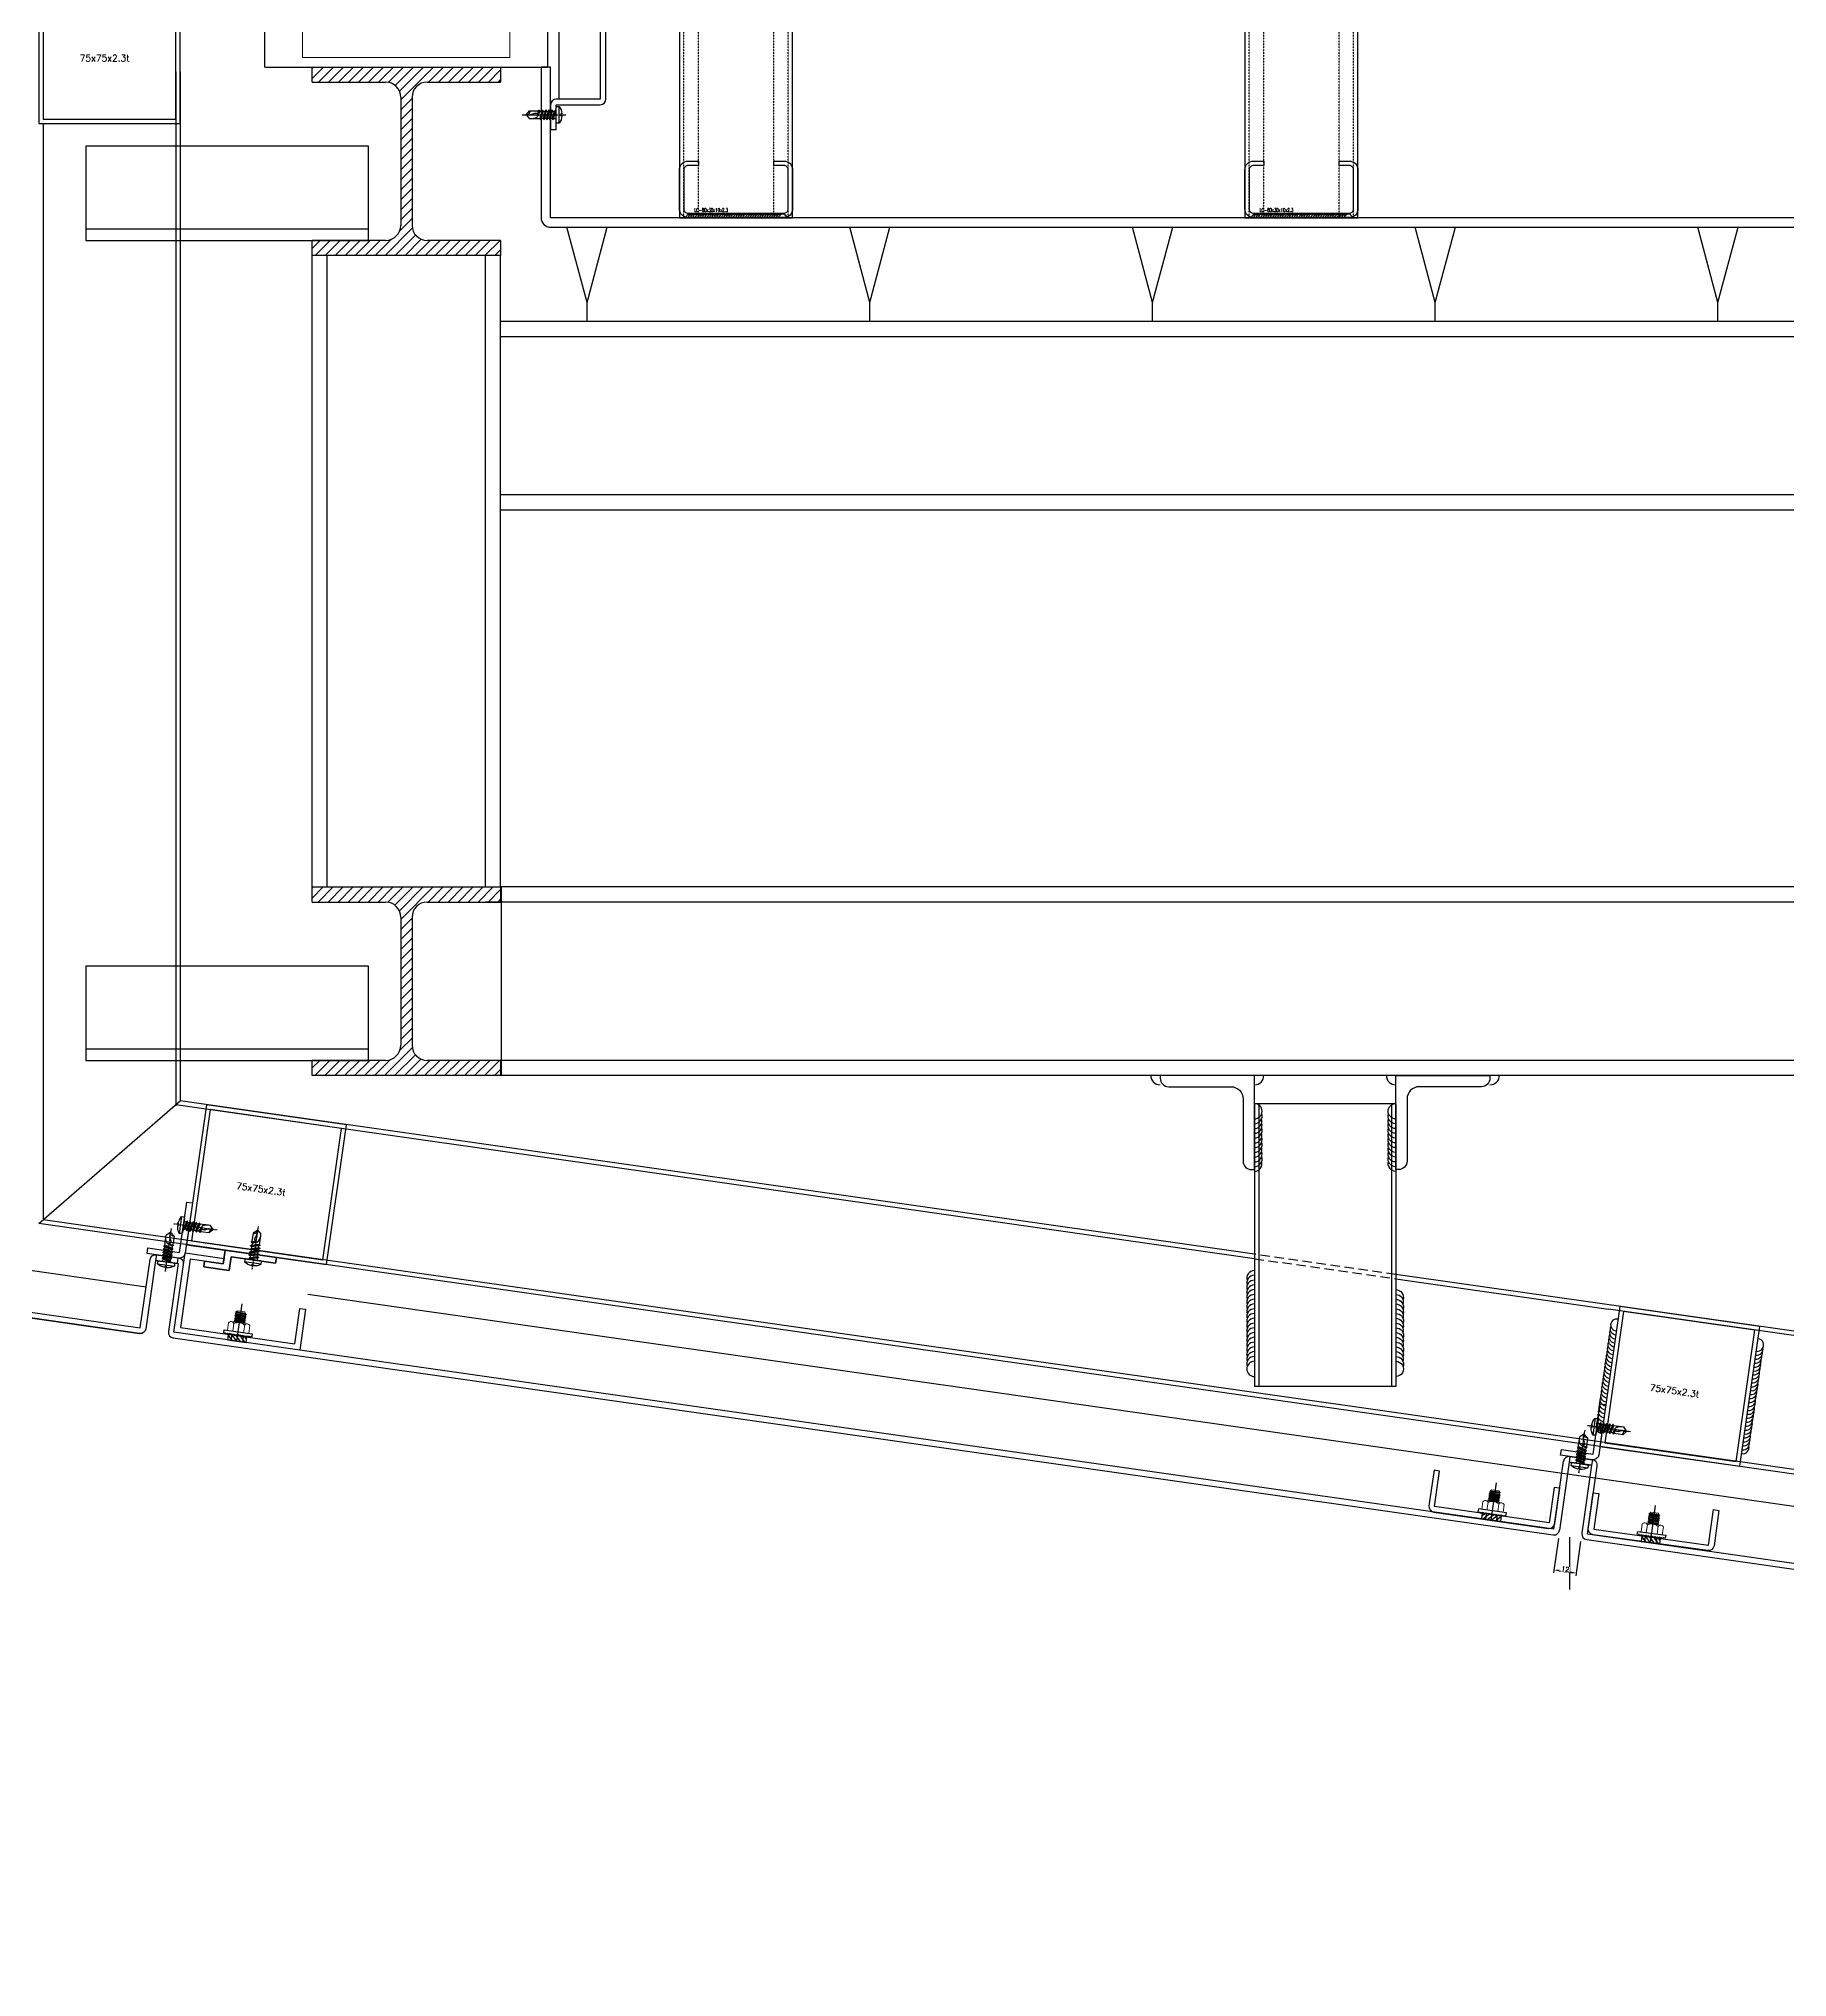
# Model space of a CAD drawing. Extents: x -3378 to 102197, y -3799 to 48702.
# Drawn here: x 55939 to 56866, y 12914 to 13943 of the extents above; entities that cross this region are included whole.
import ezdxf

# ---------------------------------------------------------------- set-up
doc = ezdxf.new("R2010")
doc.units = 0
for name, pattern in [('CENTER', [2, 1.25, -0.25, 0.25, -0.25]), ('HIDDEN', [0.375, 0.25, -0.125]), ('Hidden 1_16_', [0.023813, 0.015875, -0.007938])]:
    doc.linetypes.add(name, pattern=pattern)
for name, color, linetype in [('##-鐵件', 1, 'Continuous'), ('11', 11, 'Continuous'), ('24WELD', 55, 'Continuous'), ('3', 3, 'Continuous'), ('4', 4, 'Continuous'), ('6', 6, 'Continuous'), ('ARR', 6, 'Continuous'), ('BCM-DIM', 54, 'Continuous'), ('BCM-EXT', 2, 'Continuous'), ('BCM-SIL', 8, 'Continuous'), ('GM_ANNO_DIMS', 4, 'Continuous'), ('GM_FILL_WELD', 8, 'Continuous'), ('GM_SECT_15', 15, 'Continuous'), ('GM_STEL_PRIM', 3, 'Continuous'), ('steel', 7, 'Continuous'), ('STRUCTURAL', 3, 'Continuous'), ('WELD', 12, 'Continuous'), ('不鏽鋼板S.S.PANEL', 30, 'Continuous'), ('螺絲、螺栓', 4, 'Continuous'), ('視覺模型鋁擠型暫替', 4, 'Continuous'), ('金屬面材 METAL PANEL', 2, 'Continuous'), ('鐵件', 6, 'Continuous'), ('鐵件 STEEL', 20, 'Continuous'), ('隱藏線 HIDDEN', 8, 'HIDDEN')]:
    doc.layers.add(name, color=color, linetype=linetype)
for name, color, linetype, plot in [('#-不列印', 252, 'Continuous', False), ('#不列印', 250, 'Continuous', False), ('不顯示', 254, 'Continuous', False)]:
    doc.layers.add(name, color=color, linetype=linetype, plot=plot)
doc.layers.add('12', color=3, linetype='Continuous', lineweight=9)
doc.layers.add('BCM-STL', color=1, linetype='Continuous', lineweight=5)
doc.styles.add('DIM', font='simplex.shx', dxfattribs={"bigfont": 'chineset.shx'})
doc.styles.add('romans', font='romans.shx', dxfattribs={"width": 0.5, "bigfont": ' chineset.shx'})
doc.styles.get("Standard").update_dxf_attribs({"font": 'romans.shx', "bigfont": 'chinese.shx'})
doc.dimstyles.new('b4-3', dxfattribs={"dimtxt": 5, "dimasz": 3, "dimexe": 1.5, "dimexo": 1.5, "dimgap": 0, "dimtad": 1, "dimtxsty": 'Standard', "dimcen": -1.5, "dimdle": 1, "dimclrd": 256, "dimclre": 256, "dimclrt": 3, "dimadec": 0, "dimazin": 0, "dimtfac": 1, "dimtmove": 0, "dimatfit": 3, "dimfxl": 0.18, "dimtfill": 1, "dimarcsym": 1})

# ---------------------------------------------------------------- blocks, each defined once
blk = doc.blocks.new('M5x16圓頭自攻')
at = {"layer": 'ARR', "color": 0, "linetype": 'CENTER', "ltscale": 0.87}
blk.add_line((18, 0), (-5.1, 0), dxfattribs=at)
at = {"layer": 'ARR', "color": 0, "linetype": 'ByBlock', "ltscale": 0.3}
for p, q in [((-1.6, -4.5), (-1.6, 4.5)), ((0.5, 2.2), (1.1, 1.9)), ((0.7, 2.1), (1.6, -2.5)), ((1.9, 1.9), (1.1, 1.9)), ((2.2, 2.5), (3.2, -2.5)), ((3.5, 1.9), (2.7, 1.9)), ((3.8, 2.5), (4.8, -2.5)), ((5.1, 1.9), (4.3, 1.9)), ((5.4, 2.5), (6.4, -2.5)), ((6.8, 1.9), (5.9, 1.9)), ((7.2, 2.5), (8.2, -2.5)), ((8.4, 1.9), (7.7, 1.9)), ((8.7, 1.9), (8, 1.9)), ((9.1, 2.5), (9.7, -0.6)), ((14.1, 2.1), (9.5, 2.1)), ((15.8, 0.1), (14.1, 2.1)), ((15.8, 0.1), (15.9, 0.1)), ((16, 0), (16, 0)), ((2.1, -1.9), (2.9, -1.9)), ((3.7, -1.9), (4.5, -1.9)), ((5.3, -1.9), (6.1, -1.9)), ((6.9, -1.9), (7.8, -1.9)), ((8.5, -2.1), (12.9, -2.1)), ((15.8, -0.1), (14.1, -2.1)), ((15.8, -0.1), (15.9, -0.1))]:
    blk.add_line(p, q, dxfattribs=at)
blk.add_lwpolyline([(-3, -0.5, 0.134476), (-1.6, -4.5), (-0.6, -4.5, 0.198912), (-0.4, -4.4), (-0.1, -4.1, 0.198912), (0, -3.9), (0, 3.9, 0.198912), (-0.1, 4.1), (-0.4, 4.4, 0.198912), (-0.6, 4.5), (-1.6, 4.5, 0.134562), (-3, 0.5), (-2.5, 0.5), (-2.5, -0.5), (-3, -0.5)], format="xyb", dxfattribs=at)
blk.add_lwpolyline([(1.1, 1.9), (2.1, -1.9), (1.8, -2.5), (1.6, -2.5), (1.3, -1.9), (0.3, 1.9), (0.5, 2.2)], dxfattribs=at)
for points in [[(3.2, -2.5), (2.9, -1.9), (1.9, 1.9), (2.2, 2.5), (2.4, 2.5), (2.7, 1.9), (3.7, -1.9), (3.4, -2.5)], [(4.8, -2.5), (4.5, -1.9), (3.5, 1.9), (3.8, 2.5), (4, 2.5), (4.3, 1.9), (5.3, -1.9), (5, -2.5)], [(6.4, -2.5), (6.1, -1.9), (5.1, 1.9), (5.4, 2.5), (5.6, 2.5), (5.9, 1.9), (6.9, -1.9), (6.6, -2.5)], [(8.2, -2.5), (7.8, -1.9), (6.8, 1.9), (7.2, 2.5), (7.3, 2.5), (7.7, 1.9), (8.7, -1.9), (8.3, -2.5)], [(9.1, 2.5), (8.7, 1.9), (9.7, -0.6), (9.5, 2.1), (9.2, 2.5)]]:
    blk.add_lwpolyline(points, close=True, dxfattribs=at)
for centre, radius, start, end in [((0.7, 3.1), 0.874, 220.3388, 257.7802), ((10.9, -0.3), 1.2, 56.152, 236.152), ((14.9, 6.9), 7.01, 241.6458, 278.008), ((15.9, 1.7), 1.82, 168.8617, 267.6865), ((15.9, 0), 0.05, 0, 90), ((1.2, -3.3), 1.44, 84.7312, 144.22), ((13.5, 4.9), 7.01, 241.6458, 274.9541), ((15.9, 0), 0.05, 270, 0)]:
    blk.add_arc(centre, radius, start, end, dxfattribs=at)
blk = doc.blocks.new('*U255')
blk.add_blockref('M5x16圓頭自攻', (0, 0))
blk = doc.blocks.new('75x75x2.3t')
at = {"layer": 'GM_SECT_15'}
for points in [[(0, -75), (75, -75), (75, 0), (0, 0)], [(2.3, -72.7), (72.7, -72.7), (72.7, -2.3), (2.3, -2.3)]]:
    blk.add_lwpolyline(points, close=True, dxfattribs=at)
at = {"layer": '不顯示', "linetype": 'Continuous', "insert": (21.8, -38.5), "char_height": 3.5, "attachment_point": 1, "style": 'DIM'}
blk.add_mtext_dynamic_manual_height_columns('75x75x2.3t', width=3.486, gutter_width=17.5, heights=[0], dxfattribs=at)
blk = doc.blocks.new('A$C19b21843')
at = {"layer": '11'}
blk.add_lwpolyline([(3.5, 4), (3, 3.5), (3.5, 3), (3, 2.5), (3.5, 2), (3, 1.5), (3.5, 1), (3.5, 0), (5, 0), (5, 15), (3.5, 15), (3.5, 14), (3, 13.5), (3.5, 13), (3, 12.5), (3.5, 12), (3, 11.5), (3.5, 11), (3, 10.5), (3.5, 10), (3, 9.5), (3.5, 9), (3, 8.5), (3.5, 8), (3, 7.5), (3.5, 7), (3, 6.5), (3.5, 6), (3, 5.5), (3.5, 5), (3, 4.5)], close=True, dxfattribs=at)
at = {"layer": '12'}
for p, q in [((5, 13.2), (9.2, 13.2)), ((9.2, 10.4), (5, 10.4)), ((10, 11.8), (10, 3.2)), ((10.5, 10.5), (10.9, 4.6)), ((11.3, 10.5), (11.8, 4.6)), ((12.2, 10.5), (12.6, 4.6)), ((13.1, 10.5), (13.5, 4.6)), ((14, 10.5), (14.4, 4.6)), ((14.8, 10.5), (15.3, 4.6)), ((9.2, 4.6), (5, 4.6)), ((9.2, 1.8), (5, 1.8)), ((10, 10), (10.2, 10)), ((10, 4.9), (10, 4.6)), ((10.6, 5), (10.3, 5)), ((10.7, 10), (11.1, 10)), ((11.5, 5), (11.1, 5)), ((11.6, 10), (11.9, 10)), ((12.4, 5), (12, 5)), ((12.5, 10), (12.8, 10)), ((13.2, 5), (12.9, 5)), ((13.4, 10), (13.7, 10)), ((14.1, 5), (13.8, 5)), ((14.2, 10), (14.6, 10)), ((15, 5), (14.6, 5))]:
    blk.add_line(p, q, dxfattribs=at)
for points in [[(10.7, 10), (10.5, 10.5), (10.2, 10), (10.6, 5), (10.9, 4.6), (11.1, 5)], [(11.6, 10), (11.3, 10.5), (11.1, 10), (11.5, 5), (11.8, 4.6), (12, 5)], [(12.5, 10), (12.2, 10.5), (11.9, 10), (12.4, 5), (12.6, 4.6), (12.9, 5)], [(13.4, 10), (13.1, 10.5), (12.8, 10), (13.2, 5), (13.5, 4.6), (13.8, 5)], [(14.2, 10), (14, 10.5), (13.7, 10), (14.1, 5), (14.4, 4.6), (14.6, 5)], [(15.1, 10), (14.8, 10.5), (14.6, 10), (15, 5), (15.3, 4.6), (15.5, 5)]]:
    blk.add_lwpolyline(points, close=True, dxfattribs=at)
for points in [[(10, 4.6), (10, 4.6), (10.3, 5), (10, 8.4)], [(15.1, 10), (15.5, 10), (15.5, 5.4)], [(15.5, 10), (16, 9.5), (16, 5.5), (15.5, 5)]]:
    blk.add_lwpolyline(points, dxfattribs=at)
for centre, radius, start, end in [((8.3, 11.8), 1.66, 300, 60), ((4.6, 7.5), 5.37, 327.686, 32.314), ((8.3, 3.2), 1.66, 300, 60)]:
    blk.add_arc(centre, radius, start, end, dxfattribs=at)
at = {"layer": '3'}
for p, q in [((0, 12), (3.3, 8.8)), ((3, 10.5), (0, 10.5)), ((1.8, 12.5), (3.4, 10.9)), ((0, 9.7), (3.1, 6.6)), ((0, 7.5), (3.5, 4)), ((0, 5.2), (2.7, 2.5)), ((0, 4.5), (3, 4.5)), ((0, 3), (0.5, 2.5))]:
    blk.add_line(p, q, dxfattribs=at)
at = {"layer": '4'}
blk.add_line((0, 7.5), (20, 7.5), dxfattribs=at)
at = {"layer": '6'}
blk.add_lwpolyline([(0, 12.5), (3, 12.5), (3.5, 12), (3, 11.5), (3.5, 11), (3, 10.5), (3.5, 10), (3, 9.5), (3.5, 9), (3, 8.5), (3.5, 8), (3, 7.5), (3.5, 7), (3, 6.5), (3.5, 6), (3, 5.5), (3.5, 5), (3, 4.5), (3.5, 4), (3, 3.5), (3.5, 3), (3, 2.5), (0, 2.5)], close=True, dxfattribs=at)
blk = doc.blocks.new('*U725')
for centre, end in [((3.2, 98.9), 196.3529), ((3.3, 101.4), 196.3529), ((2.6, 81.5), 196.3529), ((2.6, 79), 196.3529), ((2.7, 84), 196.3529), ((2.8, 86.5), 196.3529), ((2.9, 89), 196.3529), ((3, 94), 196.3529), ((3, 91.5), 196.3529), ((3.1, 96.4), 196.3529), ((1.9, 59), 196.3529), ((2, 61.5), 196.3529), ((2.1, 64), 196.3529), ((2.2, 69), 196.3529), ((2.2, 66.5), 196.3529), ((2.3, 71.5), 196.3529), ((2.4, 74), 196.3529), ((2.5, 76.5), 196.3529), ((1.3, 41.5), 196.3529), ((1.3, 39), 196.3529), ((1.4, 44), 196.3529), ((1.5, 46.5), 196.3529), ((1.6, 49), 196.3529), ((1.7, 54), 196.3529), ((1.7, 51.5), 196.3529), ((1.8, 56.5), 196.3529), ((0.5, 16.5), 196.3529), ((0.6, 19), 196.3529), ((0.7, 21.5), 196.3529), ((0.8, 24), 196.3529), ((0.9, 29), 196.3529), ((0.9, 26.5), 196.3529), ((1, 31.5), 196.3529), ((1.1, 34), 196.3529), ((1.2, 36.5), 196.3529), ((0.1, 4), 268.1431), ((0.2, 6.5), 196.3529), ((0.3, 9), 196.3529), ((0.4, 11.5), 196.3529), ((0.5, 14), 196.3529)]:
    blk.add_arc(centre, 4, 88.1431, end)
blk = doc.blocks.new('St-LC-60x30x10x2_3')
at = {"layer": 'STRUCTURAL', "color": 0, "linetype": 'ByBlock', "lineweight": -2}
blk.add_lwpolyline([(14.8, 38.4), (14.8, 36.1), (9.4, 36.1, 0.414214), (7.1, 33.8), (7.1, 13, 0.414214), (9.4, 10.7), (60.2, 10.7, 0.414214), (62.5, 13), (62.5, 33.8, 0.414214), (60.2, 36.1), (54.8, 36.1), (54.8, 38.4), (60.2, 38.4, -0.414214), (64.8, 33.8), (64.8, 13, -0.414214), (60.2, 8.4), (9.4, 8.4, -0.414214), (4.8, 13), (4.8, 33.8, -0.414214), (9.4, 38.4)], format="xyb", close=True, dxfattribs=at)
at = {"layer": 'Defpoints', "color": 0, "linetype": 'ByBlock', "lineweight": -2, "style": 'romans', "width": 0.6}
blk.add_text('LC-60x30x10x2.3', height=2, rotation=360, dxfattribs=at).set_placement((12.6, 11.4))
blk = doc.blocks.new('*U730')
at = {"layer": '##-鐵件', "color": 1}
blk.add_lwpolyline([(1692.3, 30), (1489.8, 30), (1489.8, -30), (1692.3, -30)], close=True, dxfattribs=at)
at = {"color": 251, "linetype": 'Hidden 1_16_', "ltscale": 5}
for p, q in [((1692.3, 27.7), (1489.8, 27.7)), ((1692.3, 20), (1489.8, 20)), ((1692.3, -20), (1489.8, -20)), ((1692.3, -27.7), (1489.8, -27.7))]:
    blk.add_line(p, q, dxfattribs=at)
at = {"layer": '#不列印', "rotation": 90}
blk.add_blockref('St-LC-60x30x10x2_3', (1700.6, -34.8), dxfattribs=at)
blk = doc.blocks.new('*U240')
at = {"layer": '鐵件', "rotation": 270}
blk.add_blockref('*U730', (0, 1591), dxfattribs=at)
blk = doc.blocks.new('*U241')
at = {"color": 0, "linetype": 'ByBlock', "lineweight": -2}
for p in [(0, 0), (300, 0)]:
    blk.add_blockref('*U240', p, dxfattribs=at)
blk = doc.blocks.new('*U731')
for centre, end in [((3.2, 98.9), 196.3529), ((3.3, 101.4), 196.3529), ((2.6, 81.5), 196.3529), ((2.6, 79), 196.3529), ((2.7, 84), 196.3529), ((2.8, 86.5), 196.3529), ((2.9, 89), 196.3529), ((3, 94), 196.3529), ((3, 91.5), 196.3529), ((3.1, 96.4), 196.3529), ((1.9, 59), 196.3529), ((2, 61.5), 196.3529), ((2.1, 64), 196.3529), ((2.2, 69), 196.3529), ((2.2, 66.5), 196.3529), ((2.3, 71.5), 196.3529), ((2.4, 74), 196.3529), ((2.5, 76.5), 196.3529), ((1.3, 41.5), 196.3529), ((1.3, 39), 196.3529), ((1.4, 44), 196.3529), ((1.5, 46.5), 196.3529), ((1.6, 49), 196.3529), ((1.7, 54), 196.3529), ((1.7, 51.5), 196.3529), ((1.8, 56.5), 196.3529), ((0.5, 16.5), 196.3529), ((0.6, 19), 196.3529), ((0.7, 21.5), 196.3529), ((0.8, 24), 196.3529), ((0.9, 29), 196.3529), ((0.9, 26.5), 196.3529), ((1, 31.5), 196.3529), ((1.1, 34), 196.3529), ((1.2, 36.5), 196.3529), ((0.1, 4), 268.1431), ((0.2, 6.5), 196.3529), ((0.3, 9), 196.3529), ((0.4, 11.5), 196.3529), ((0.5, 14), 196.3529)]:
    blk.add_arc(centre, 4, 88.1431, end)
blk = doc.blocks.new('*U242')
at = {"layer": '24WELD', "xscale": -0.5062500000000003, "yscale": 0.5062500000000004, "zscale": 0.5062500000000004, "rotation": 88.14306280164571}
blk.add_blockref('*U731', (26.7, -1), dxfattribs=at)
blk = doc.blocks.new('*U243')
at = {"color": 0, "linetype": 'ByBlock', "lineweight": -2}
for p in [(0, 0), (300, 0), (600, 0), (900, 0), (1200, 0), (1500, 0), (1800, 0)]:
    blk.add_blockref('*U242', p, dxfattribs=at)
blk = doc.blocks.new('陽台地板')
for name, p in [('*U241', (100, -148.7, 0)), ('*U243', (400.2, -249, 0))]:
    blk.add_blockref(name, p)
at = {"layer": '24WELD', "xscale": -0.5062500000000003, "yscale": 0.5062500000000004, "zscale": 0.5062500000000004, "rotation": 88.14306280164571}
blk.add_blockref('*U725', (126.8, -250, 0), dxfattribs=at)
blk = doc.blocks.new('*U227')
at = {"layer": 'WELD'}
for points in [[(-36, 0, -0.414214), (-33, 3), (-30, 3)], [(-33, 0, -0.414214), (-30, 3), (-27, 3)], [(-30, 0, -0.414214), (-27, 3), (-24, 3)], [(-27, 0, -0.414214), (-24, 3), (-21, 3)], [(-24, 0, -0.414214), (-21, 3), (-18, 3)], [(-21, 0, -0.414214), (-18, 3), (-15, 3)], [(-18, 0, -0.414214), (-15, 3), (-12, 3)], [(-15, 0, -0.414214), (-12, 3), (-9, 3)], [(-12, 0, -0.414214), (-9, 3), (-6, 3)], [(-9, 0, -0.414214), (-6, 3), (-3, 3)]]:
    blk.add_lwpolyline(points, format="xyb", dxfattribs=at)
blk.add_arc((-3, 0), 3, 360, 180, dxfattribs=at)
blk = doc.blocks.new('*U226')
at = {"layer": 'WELD'}
for points in [[(-120, 0, -0.414214), (-117, 3), (-114, 3)], [(-117, 0, -0.414214), (-114, 3), (-111, 3)], [(-114, 0, -0.414214), (-111, 3), (-108, 3)], [(-111, 0, -0.414214), (-108, 3), (-105, 3)], [(-108, 0, -0.414214), (-105, 3), (-102, 3)], [(-105, 0, -0.414214), (-102, 3), (-99, 3)], [(-102, 0, -0.414214), (-99, 3), (-96, 3)], [(-99, 0, -0.414214), (-96, 3), (-93, 3)], [(-96, 0, -0.414214), (-93, 3), (-90, 3)], [(-93, 0, -0.414214), (-90, 3), (-87, 3)], [(-90, 0, -0.414214), (-87, 3), (-84, 3)], [(-87, 0, -0.414214), (-84, 3), (-81, 3)], [(-84, 0, -0.414214), (-81, 3), (-78, 3)], [(-81, 0, -0.414214), (-78, 3), (-75, 3)], [(-78, 0, -0.414214), (-75, 3), (-72, 3)], [(-75, 0, -0.414214), (-72, 3), (-69, 3)], [(-72, 0, -0.414214), (-69, 3), (-66, 3)], [(-69, 0, -0.414214), (-66, 3), (-63, 3)], [(-66, 0, -0.414214), (-63, 3), (-60, 3)], [(-63, 0, -0.414214), (-60, 3), (-57, 3)], [(-60, 0, -0.414214), (-57, 3), (-54, 3)], [(-57, 0, -0.414214), (-54, 3), (-51, 3)], [(-54, 0, -0.414214), (-51, 3), (-48, 3)], [(-51, 0, -0.414214), (-48, 3), (-45, 3)], [(-48, 0, -0.414214), (-45, 3), (-42, 3)], [(-45, 0, -0.414214), (-42, 3), (-39, 3)], [(-42, 0, -0.414214), (-39, 3), (-36, 3)], [(-39, 0, -0.414214), (-36, 3), (-33, 3)], [(-36, 0, -0.414214), (-33, 3), (-30, 3)], [(-33, 0, -0.414214), (-30, 3), (-27, 3)], [(-30, 0, -0.414214), (-27, 3), (-24, 3)], [(-27, 0, -0.414214), (-24, 3), (-21, 3)], [(-24, 0, -0.414214), (-21, 3), (-18, 3)], [(-21, 0, -0.414214), (-18, 3), (-15, 3)], [(-18, 0, -0.414214), (-15, 3), (-12, 3)], [(-15, 0, -0.414214), (-12, 3), (-9, 3)], [(-12, 0, -0.414214), (-9, 3), (-6, 3)], [(-9, 0, -0.414214), (-6, 3), (-3, 3)]]:
    blk.add_lwpolyline(points, format="xyb", dxfattribs=at)
blk.add_arc((-3, 0), 3, 360, 180, dxfattribs=at)
blk = doc.blocks.new('*U225')
at = {"layer": 'WELD'}
for points in [[(-36, 0, -0.414214), (-33, 3), (-30, 3)], [(-33, 0, -0.414214), (-30, 3), (-27, 3)], [(-30, 0, -0.414214), (-27, 3), (-24, 3)], [(-27, 0, -0.414214), (-24, 3), (-21, 3)], [(-24, 0, -0.414214), (-21, 3), (-18, 3)], [(-21, 0, -0.414214), (-18, 3), (-15, 3)], [(-18, 0, -0.414214), (-15, 3), (-12, 3)], [(-15, 0, -0.414214), (-12, 3), (-9, 3)], [(-12, 0, -0.414214), (-9, 3), (-6, 3)], [(-9, 0, -0.414214), (-6, 3), (-3, 3)]]:
    blk.add_lwpolyline(points, format="xyb", dxfattribs=at)
blk.add_arc((-3, 0), 3, 360, 180, dxfattribs=at)
blk = doc.blocks.new('M8外六角螺钉F')
at = {"color": 1, "linetype": 'CENTER', "lineweight": 9, "ltscale": 0.5}
for p, q in [((-94053.65, 37356.27), (-94053.65, 37335.27)), ((-94064.15, 37345.77), (-94043.15, 37345.77))]:
    blk.add_line(p, q, dxfattribs=at)
at = {"color": 7, "lineweight": 9, "flags": 128}
blk.add_lwpolyline([(-94047.15, 37342.02), (-94053.65, 37338.27), (-94060.15, 37342.02), (-94060.15, 37349.53), (-94053.65, 37353.28), (-94047.15, 37349.53)], close=True, dxfattribs=at)
at = {"color": 7, "lineweight": 9}
blk.add_circle((-94053.65, 37345.77), 6.5, dxfattribs=at)
blk = doc.blocks.new('240410_扶手底部不鏽鋼')
for centre in [(-25, 20, 0), (25, 20)]:
    blk.add_circle(centre, 8)
at = {"layer": '不鏽鋼板S.S.PANEL'}
for p, q in [((75, 45), (-75, 45)), ((-75, 45, 40935), (-75, -5, 40935)), ((75, -5), (75, 45)), ((-75, -25, 40935), (-75, -5, 40935)), ((-75, -5), (75, -5)), ((75, -5, 40935), (75, -25, 40935)), ((-75, -25, 40935), (75, -25, 40935))]:
    blk.add_line(p, q, dxfattribs=at)
at = {"layer": '不鏽鋼板S.S.PANEL', "linetype": 'HIDDEN', "ltscale": 12, "elevation": 0}
for points in [[(-34, 20), (-34, 29, -0.414214), (-25, 38), (-25, 38, -0.414214), (-16, 29), (-16, 20)], [(16, 20), (16, 29, -0.414214), (25, 38), (25, 38, -0.414214), (34, 29), (34, 20)], [(-34, 20), (-34, 11, 0.414214), (-25, 2), (-25, 2, 0.414214), (-16, 11), (-16, 20)], [(16, 20), (16, 11, 0.414214), (25, 2), (25, 2, 0.414214), (34, 11), (34, 20)]]:
    blk.add_lwpolyline(points, format="xyb", dxfattribs=at)
at = {"layer": '螺絲、螺栓', "color": 1}
for centre in [(-25, 125, 0), (25, 125, 0), (-25, 75, 0), (25, 75, 0)]:
    blk.add_circle(centre, 8, dxfattribs=at)
at = {"layer": '鐵件 STEEL', "color": 3, "ltscale": 13}
for centre in [(-25, 125, 0), (25, 125, 0), (-25, 75, 0), (25, 75), (-25, 20, 0), (25, 20, 0)]:
    blk.add_circle(centre, 17.5, dxfattribs=at)
at = {"layer": 'GM_FILL_WELD', "color": 0, "xscale": -1.000000000000001, "rotation": 90}
blk.add_blockref('*U225', (-60, 9), dxfattribs=at)
at = {"layer": 'GM_FILL_WELD', "color": 0, "xscale": -1}
blk.add_blockref('*U226', (-60, 45), dxfattribs=at)
at = {"layer": 'GM_FILL_WELD', "color": 0, "rotation": 270}
blk.add_blockref('*U227', (60, 9), dxfattribs=at)
at = {"layer": '螺絲、螺栓', "color": 1, "xscale": -2.131761829113787, "yscale": 2.131761829113787, "zscale": 2.131761829113787}
for p in [(-200525, -79487.2), (-200475, -79487.2, 0), (-200525, -79537.2), (-200475, -79537.2, 0), (-200525, -79592.3, 0), (-200475, -79592.3)]:
    blk.add_blockref('M8外六角螺钉F', p, dxfattribs=at)
blk = doc.blocks.new('240410_GC_扶手')
at = {"layer": '隱藏線 HIDDEN', "linetype": 'HIDDEN', "ltscale": 20}
for points in [[(-72.5, 115), (-72.5, 170), (-57.5, 170), (-57.5, 115)], [(-44.5, 170), (-44.5, 135), (-41.5, 135), (-41.5, 170)], [(-31.5, 170), (-31.5, 135), (-28.5, 135), (-28.5, 170)], [(-18.5, 170), (-18.5, 135), (-15.5, 135), (-15.5, 170)], [(-5.5, 170), (-5.5, 135), (-2.5, 135), (-2.5, 170)], [(7.5, 170), (7.5, 135), (10.5, 135), (10.5, 170)], [(20.5, 170), (20.5, 135), (23.5, 135), (23.5, 170)], [(33.5, 170), (33.5, 135), (36.5, 135), (36.5, 170)], [(46.5, 170), (46.5, 135), (49.5, 135), (49.5, 170)], [(62.5, 115), (62.5, 170), (77.5, 170), (77.5, 115)]]:
    blk.add_lwpolyline(points, close=True, dxfattribs=at)
at = {"layer": '#-不列印'}
blk.add_blockref('240410_扶手底部不鏽鋼', (2.5, 25, 0), dxfattribs=at)
blk = doc.blocks.new('H-100x100x6x8')
at = {"layer": '視覺模型鋁擠型暫替', "linetype": 'Continuous'}
h = blk.add_hatch(dxfattribs=at)
h.set_pattern_fill('ANSI31', color=1, scale=30)
h.set_pattern_definition([(45, (-90912.223, -1005445.726), (-2.65165043, 2.65165043), [])])
edge = h.paths.add_edge_path()
edge.add_line((61, -8), (100, -8))
edge.add_line((100, -8), (100, 0))
edge.add_line((100, 0), (0, 0))
edge.add_line((0, 0), (0, -8))
edge.add_line((0, -8), (39, -8))
edge.add_arc((39, -16), 8, 0, 90, ccw=False)
edge.add_line((47, -16), (47, -84))
edge.add_arc((39, -84), 8, -90, 0, ccw=False)
edge.add_line((39, -92), (0, -92))
edge.add_line((0, -92), (0, -100))
edge.add_line((0, -100), (100, -100))
edge.add_line((100, -100), (100, -92))
edge.add_line((100, -92), (61, -92))
edge.add_arc((61, -84), 8, 180, 270, ccw=False)
edge.add_line((53, -84), (53, -16))
edge.add_arc((61, -16), 8, 90, 180, ccw=False)
h.paths.add_polyline_path([(51.9, -76.8), (51.9, -70.8)], flags=16)
h.paths.add_polyline_path([(93.1, -6), (93.1, -2)], flags=16)
h.paths.add_polyline_path([(93.1, -98), (93.1, -94)], flags=16)
h.paths.add_polyline_path([(75.4, -100.5), (75.4, -93)])
for p, q in [((0, 0), (100, 0)), ((0, -8), (0, 0)), ((100, 0), (100, -8)), ((0, -8), (39, -8)), ((61, -8), (100, -8)), ((47, -16), (47, -84)), ((53, -16), (53, -84)), ((0, -100), (0, -92)), ((39, -92), (0, -92)), ((100, -92), (61, -92)), ((100, -92), (100, -100)), ((100, -100), (0, -100))]:
    blk.add_line(p, q, dxfattribs=at)
for centre, start, end in [((39, -16), 0, 90), ((61, -16), 90, 180), ((39, -84), 270, 0), ((61, -84), 180, 270)]:
    blk.add_arc(centre, 8, start, end, dxfattribs=at)
blk = doc.blocks.new('*U785')
at = {"layer": 'GM_STEL_PRIM'}
for p, q in [((0, -15), (-10.7, 25)), ((0, -15), (10.7, 25)), ((0, -25), (0, -15))]:
    blk.add_line(p, q, dxfattribs=at)
blk = doc.blocks.new('*U786')
at = {"layer": 'GM_ANNO_DIMS', "color": 0, "linetype": 'ByBlock', "lineweight": -2}
for p in [(0, 0), (150, 0), (300, 0), (450, 0), (600, 0)]:
    blk.add_blockref('*U785', p, dxfattribs=at)
blk = doc.blocks.new('*U330')
for centre, end in [((-69, 2.2), 286.3529), ((-66.5, 2.2), 286.3529), ((-64, 2.1), 286.3529), ((-61.5, 2), 286.3529), ((-59, 1.9), 286.3529), ((-56.5, 1.8), 286.3529), ((-54, 1.7), 286.3529), ((-51.5, 1.7), 286.3529), ((-49, 1.6), 286.3529), ((-46.5, 1.5), 286.3529), ((-44, 1.4), 286.3529), ((-41.5, 1.3), 286.3529), ((-39, 1.3), 286.3529), ((-36.5, 1.2), 286.3529), ((-34, 1.1), 286.3529), ((-31.5, 1), 286.3529), ((-29, 0.9), 286.3529), ((-26.5, 0.9), 286.3529), ((-24, 0.8), 286.3529), ((-21.5, 0.7), 286.3529), ((-19, 0.6), 286.3529), ((-16.5, 0.5), 286.3529), ((-14, 0.5), 286.3529), ((-11.5, 0.4), 286.3529), ((-9, 0.3), 286.3529), ((-6.5, 0.2), 286.3529), ((-4, 0.1), 358.1431)]:
    blk.add_arc(centre, 4, 178.1431, end)
blk = doc.blocks.new('*U331')
for centre, end in [((-69, 2.2), 286.3529), ((-66.5, 2.2), 286.3529), ((-64, 2.1), 286.3529), ((-61.5, 2), 286.3529), ((-59, 1.9), 286.3529), ((-56.5, 1.8), 286.3529), ((-54, 1.7), 286.3529), ((-51.5, 1.7), 286.3529), ((-49, 1.6), 286.3529), ((-46.5, 1.5), 286.3529), ((-44, 1.4), 286.3529), ((-41.5, 1.3), 286.3529), ((-39, 1.3), 286.3529), ((-36.5, 1.2), 286.3529), ((-34, 1.1), 286.3529), ((-31.5, 1), 286.3529), ((-29, 0.9), 286.3529), ((-26.5, 0.9), 286.3529), ((-24, 0.8), 286.3529), ((-21.5, 0.7), 286.3529), ((-19, 0.6), 286.3529), ((-16.5, 0.5), 286.3529), ((-14, 0.5), 286.3529), ((-11.5, 0.4), 286.3529), ((-9, 0.3), 286.3529), ((-6.5, 0.2), 286.3529), ((-4, 0.1), 358.1431)]:
    blk.add_arc(centre, 4, 178.1431, end)
blk = doc.blocks.new('*D835')
at = {"layer": 'Defpoints', "color": 0, "transparency": 16777216}
for p in [(56745.2, 13148.8), (56757.1, 13147.1, 0)]:
    blk.add_point(p, dxfattribs=at)
at = {"layer": '不顯示', "lineweight": -2, "transparency": 16777216}
for p, q in [((56745, 13147.3), (56742.4, 13129.1)), ((56756.8, 13145.6), (56754.2, 13127.4)), ((56745.5, 13130.2), (56751.5, 13129.3))]:
    blk.add_line(p, q, dxfattribs=at)
at = {"layer": '不顯示', "transparency": 16777216}
for points in [[(56745.6, 13130.7), (56745.5, 13129.7), (56742.6, 13130.6)], [(56751.6, 13129.8), (56751.4, 13128.8), (56754.5, 13128.9)]]:
    blk.add_solid(points, dxfattribs=at)
at = {"layer": '不顯示', "color": 3, "transparency": 16777216, "insert": (56748.7, 13131), "char_height": 2.5, "attachment_point": 5, "rotation": 351.8791, "bg_fill": 3, "box_fill_scale": 1.1, "bg_fill_color": 256, "bg_fill_true_color": 13158600, "bg_fill_transparency": 0}
blk.add_mtext('12', dxfattribs=at)
at = {"layer": 'Defpoints', "color": 0, "transparency": 16777216}
blk.add_point((56754.5, 13128.9), dxfattribs=at)
blk = doc.blocks.new('*U340')
for centre, end in [((3.9, -0.7), 170.022), ((6.4, -1.1), 98.2318), ((8.9, -1.6), 98.2318), ((11.3, -2), 98.2318), ((13.8, -2.4), 98.2318), ((16.3, -2.9), 98.2318), ((18.7, -3.3), 98.2318), ((21.2, -3.7), 98.2318), ((23.6, -4.2), 98.2318), ((26.1, -4.6), 98.2318), ((28.6, -5), 98.2318), ((31, -5.5), 98.2318)]:
    blk.add_arc(centre, 4, 350.022, end)
blk = doc.blocks.new('*U320')
for centre, end in [((3.9, -0.7), 170.022), ((6.4, -1.1), 98.2318), ((8.9, -1.6), 98.2318), ((11.3, -2), 98.2318), ((13.8, -2.4), 98.2318), ((16.3, -2.9), 98.2318), ((18.7, -3.3), 98.2318), ((21.2, -3.7), 98.2318), ((23.6, -4.2), 98.2318), ((26.1, -4.6), 98.2318), ((28.6, -5), 98.2318), ((31, -5.5), 98.2318)]:
    blk.add_arc(centre, 4, 350.022, end)
blk = doc.blocks.new('*U321')
for centre, end in [((3.9, -0.7), 170.022), ((6.4, -1.1), 98.2318), ((8.9, -1.6), 98.2318), ((11.3, -2), 98.2318), ((13.8, -2.4), 98.2318), ((16.3, -2.9), 98.2318), ((18.7, -3.3), 98.2318), ((21.2, -3.7), 98.2318), ((23.6, -4.2), 98.2318), ((26.1, -4.6), 98.2318), ((28.6, -5), 98.2318), ((31, -5.5), 98.2318), ((33.5, -5.9), 98.2318), ((35.9, -6.3), 98.2318), ((38.4, -6.8), 98.2318), ((40.9, -7.2), 98.2318)]:
    blk.add_arc(centre, 4, 350.022, end)
blk = doc.blocks.new('*U322')
for centre, end in [((3.9, -0.7), 170.022), ((6.4, -1.1), 98.2318), ((8.9, -1.6), 98.2318), ((11.3, -2), 98.2318), ((13.8, -2.4), 98.2318), ((16.3, -2.9), 98.2318), ((18.7, -3.3), 98.2318), ((21.2, -3.7), 98.2318), ((23.6, -4.2), 98.2318), ((26.1, -4.6), 98.2318), ((28.6, -5), 98.2318), ((31, -5.5), 98.2318), ((33.5, -5.9), 98.2318), ((35.9, -6.3), 98.2318), ((38.4, -6.8), 98.2318), ((40.9, -7.2), 98.2318), ((43.3, -7.6), 98.2318), ((45.8, -8.1), 98.2318), ((48.3, -8.5), 98.2318), ((50.7, -8.9), 98.2318)]:
    blk.add_arc(centre, 4, 350.022, end)

msp = doc.modelspace()

# ---------------------------------------------------------------- linework, layer by layer
at = {"color": 2}
for centre, start, end in [((56533.707, 13392.995, 0), 180, 270), ((56583.707, 13392.995, 0), 270, 360), ((56658.707, 13392.995, 0), 180, 270), ((56708.707, 13392.995, 0), 270, 360)]:
    msp.add_arc(centre, 5, start, end, dxfattribs=at)
msp.add_arc((56583.707, 13392.995, 0), 5, 179.999999, 180)
at = {"layer": 'BCM-EXT'}
msp.add_line((56064.297, 13293.408, 0), (56064.721, 13296.378, 0), dxfattribs=at)
at = {"layer": 'BCM-EXT', "elevation": 0}
msp.add_lwpolyline([(56037.595, 13300.248), (56036.553, 13292.943), (56026.634, 13294.358), (56026.21, 13291.388), (56039.623, 13289.474), (56040.666, 13296.78), (56064.297, 13293.408)], dxfattribs=at)
at = {"layer": 'BCM-STL', "linetype": 'HIDDEN', "elevation": 0}
msp.add_lwpolyline([(56078.631, 14334.342), (56078.631, 13933.085), (56188.631, 13933.085), (56188.631, 14334.342)], dxfattribs=at)
at = {"layer": 'GM_SECT_15'}
for p, q in [((56583.707, 13295.758, 0), (56011.331, 13377.432, 0)), ((56583.707, 13298.081, 0), (56013.631, 13379.428, 0)), ((56583.707, 13298.081, 0), (56013.631, 13379.428, 0)), ((56658.707, 13377.995, 0), (56583.707, 13377.995, 0)), ((56583.707, 13377.995, 0), (56583.707, 13227.995, 0)), ((56586.007, 13377.995, 0), (56586.007, 13227.995, 0)), ((56656.407, 13377.995, 0), (56656.407, 13227.995, 0)), ((56658.707, 13377.995, 0), (56658.707, 13227.995, 0)), ((58427.722, 12959.186, 0), (55938.651, 13314.367, 0)), ((58741.129, 12914.464, 0), (55938.652, 13314.367, 0)), ((58741.454, 12916.741, 0), (55940.931, 13316.365, 0)), ((56772, 13271.213, 0), (56658.707, 13287.379, 0)), ((56658.707, 13285.056, 0), (56771.675, 13268.936, 0)), ((57383.707, 13183.926, 0), (56772, 13271.213, 0)), ((57383.707, 13183.926, 0), (56772, 13271.213, 0)), ((57383.707, 13181.603, 0), (56771.675, 13268.936, 0)), ((56658.707, 13227.995, 0), (56583.707, 13227.995, 0))]:
    msp.add_line(p, q, dxfattribs=at)
at = {"layer": 'GM_STEL_PRIM', "elevation": 0}
msp.add_lwpolyline([(58871.111, 13848.085), (56210.221, 13848.085), (56210.23, 13928.076), (56205.23, 13928.077), (56205.221, 13848.086, 0.41424728), (56210.221, 13843.085), (58871.111, 13843.085)], format="xyb", close=True, dxfattribs=at)
at = {"layer": 'steel', "elevation": 0}
for points in [[(56577.707, 13347.495, 0.41421356), (56582.207, 13342.995), (56583.707, 13342.995), (56583.707, 13392.995), (56533.707, 13392.995), (56533.707, 13391.495, 0.41421356), (56538.207, 13386.995), (56571.207, 13386.995, -0.41421356), (56577.707, 13380.495)], [(56664.707, 13347.495, -0.41421356), (56660.207, 13342.995), (56658.707, 13342.995), (56658.707, 13392.995), (56708.707, 13392.995), (56708.707, 13391.495, -0.41421356), (56704.207, 13386.995), (56671.207, 13386.995, 0.41421356), (56664.707, 13380.495)]]:
    msp.add_lwpolyline(points, format="xyb", close=True, dxfattribs=at)
at = {"layer": '不顯示'}
msp.add_line((56751.111, 13120.152), (56751.111, 13147.948), dxfattribs=at)
at = {"layer": '視覺模型鋁擠型暫替', "linetype": 'Continuous'}
for p, q in [((56083.707, 13492.995, 0), (56083.707, 13828.085, 0)), ((56091.707, 13492.995, 0), (56091.707, 13828.085, 0)), ((56175.707, 13492.995, 0), (56175.707, 13828.085, 0)), ((56183.707, 13492.995, 0), (56183.707, 13828.085, 0)), ((58876.111, 13792.995, 0), (56183.707, 13792.995, 0)), ((58876.111, 13784.995, 0), (56183.707, 13784.995, 0)), ((58876.111, 13700.996, 0), (56183.707, 13700.996, 0)), ((58876.111, 13692.996, 0), (56183.707, 13692.996, 0)), ((59243.908, 13492.995, 0), (56183.708, 13492.995, 0)), ((56183.927, 13492.995, 0), (56183.927, 13392.995, 0)), ((59243.908, 13484.995, 0), (56175.707, 13484.995, 0)), ((59243.908, 13392.995, 0), (56176.599, 13392.995, 0)), ((59243.908, 13400.995, 0), (56177.168, 13400.995, 0))]:
    msp.add_line(p, q, dxfattribs=at)
at = {"layer": '金屬面材 METAL PANEL'}
for p, q in [((56214.621, 13984.848, 0), (56214.621, 13911.085, 0)), ((55805.556, 13307.996, 0), (55995.618, 13280.789, 0)), ((56001.083, 13297.802, 0), (56000.66, 13294.833, 0)), ((56000.66, 13294.833, 0), (56012.539, 13293.137, 0)), ((56012.963, 13296.107, 0), (56001.083, 13297.802, 0)), ((56012.539, 13293.137, 0), (56007.397, 13257.102, 0)), ((56010.367, 13256.678, 0), (56015.509, 13292.714, 0)), ((55778.849, 13286.564, 0), (55992.076, 13256.041, 0)), ((56081.327, 13276.857, 0), (57486.367, 13076.366, 0)), ((56009.943, 13253.708, 0), (56742.201, 13149.22, 0)), ((56742.625, 13152.189, 0), (56010.367, 13256.678, 0)), ((56751.161, 13190.771, 0), (56750.737, 13187.801, 0)), ((56750.737, 13187.801, 0), (56762.617, 13186.106, 0)), ((56762.617, 13186.106, 0), (56750.737, 13187.801, 0)), ((56763.041, 13189.076, 0), (56751.161, 13190.771, 0)), ((56751.161, 13190.771, 0), (56763.041, 13189.076, 0)), ((56763.041, 13189.076, 0), (56762.617, 13186.106, 0)), ((56760.021, 13146.677, 0), (57499.626, 13041.14, 0)), ((57500.05, 13044.11, 0), (56760.445, 13149.647, 0))]:
    msp.add_line(p, q, dxfattribs=at)
at = {"layer": '金屬面材 METAL PANEL', "elevation": 0}
msp.add_lwpolyline([(56037.621, 13989.785), (56037.621, 14019.858), (56236.621, 14005.297), (56236.621, 13911.085), (56213.221, 13911.085, 0.41421356), (56210.221, 13908.085), (56210.221, 13894.903), (56213.221, 13894.903), (56213.221, 13908.085), (56236.621, 13908.085, 0.41421356), (56239.621, 13911.085), (56239.621, 14005.297, 0.39297873), (56236.839, 14008.289), (56037.839, 14022.85, 0.43577211), (56034.621, 14019.858), (56034.621, 13989.785)], format="xyb", dxfattribs=at)
for points in [[(55695.29, 13367.218), (55786.901, 13354.104, -0.41421356), (55789.446, 13350.709), (55780.66, 13289.335), (55992.501, 13259.011), (55997.686, 13295.254, -0.41421356), (56001.08, 13297.798), (56012.492, 13296.167), (56012.067, 13293.197), (56000.655, 13294.829), (55995.471, 13258.586, -0.41421322), (55992.076, 13256.041), (55778.849, 13286.564, -0.41421356), (55777.492, 13288.374), (55786.476, 13351.134), (55694.865, 13364.248, -0.37315762), (55692.29, 13367.218), (55692.29, 13384.649), (55679.29, 13384.649), (55679.29, 13387.649), (55692.29, 13387.649, -0.41421356), (55695.29, 13384.649)], [(55996.549, 13301.446), (56013.384, 13299.078), (56017.173, 13325.81), (56020.144, 13325.392), (56016.354, 13298.66, -0.41421356), (56012.966, 13296.107), (55996.131, 13298.476)], [(56746.627, 13194.415), (56763.461, 13192.046), (56767.251, 13218.779), (56770.221, 13218.361), (56766.432, 13191.628, -0.41421356), (56763.043, 13189.076), (56746.209, 13191.444)]]:
    msp.add_lwpolyline(points, format="xyb", close=True, dxfattribs=at)
at = {"layer": '金屬面材 METAL PANEL', "linetype": 'Continuous', "elevation": 0}
for points in [[(56064.297, 13293.408), (56040.666, 13296.78), (56039.623, 13289.474), (56026.21, 13291.388), (56026.634, 13294.358), (56036.553, 13292.943), (56037.595, 13300.248), (56064.721, 13296.378), (56064.295, 13293.408)], [(56080.197, 13268.937), (56077.089, 13247.158), (56010.367, 13256.678), (56016.385, 13298.851), (56036.976, 13295.913), (56036.552, 13292.943), (56018.931, 13295.457), (56013.761, 13259.224), (56074.543, 13250.551), (56077.227, 13269.361), (56080.197, 13268.937)]]:
    msp.add_lwpolyline(points, dxfattribs=at)
at = {"layer": '金屬面材 METAL PANEL'}
for centre, start, end in [((56012.539, 13293.137, 0), 351.879072, 81.879072), ((56010.367, 13256.678, 0), 171.879139, 261.879073), ((56750.737, 13187.801, 0), 81.879077, 171.879077), ((56762.617, 13186.106, 0), 351.879072, 81.879072)]:
    msp.add_arc(centre, 3, start, end, dxfattribs=at)
at = {"layer": '鐵件 STEEL'}
for p, q in [((56011.331, 13925.585, 0), (56011.331, 13376.826, 0)), ((56013.631, 13925.585, 0), (56013.631, 13379.428, 0)), ((56013.631, 13925.585, 0), (56013.631, 13379.427, 0)), ((55940.931, 13897.576, 0), (55940.931, 13316.953, 0)), ((56113.631, 13842.085, 0), (55963.631, 13842.085, 0)), ((56113.631, 13406.995, 0), (55963.631, 13406.995, 0)), ((55938.651, 13314.367, 0), (56013.631, 13379.428, 0)), ((55938.652, 13314.367, 0), (56013.631, 13379.427, 0))]:
    msp.add_line(p, q, dxfattribs=at)
at = {"layer": '鐵件 STEEL', "elevation": 0}
for points in [[(55963.631, 13886.085), (55963.631, 13836.085), (56113.631, 13836.085), (56113.631, 13886.085)], [(55963.631, 13450.995), (55963.631, 13400.995), (56113.631, 13400.995), (56113.631, 13450.995)]]:
    msp.add_lwpolyline(points, close=True, dxfattribs=at)
at = {"layer": '隱藏線 HIDDEN', "linetype": 'HIDDEN', "ltscale": 20}
for p, q in [((56658.707, 13287.379, 0), (56583.707, 13298.081, 0)), ((56583.707, 13295.758, 0), (56658.707, 13285.056, 0))]:
    msp.add_line(p, q, dxfattribs=at)

# ---------------------------------------------------------------- block references
msp.add_blockref('240410_GC_扶手', (56131.131, 13928.076, -40935))
at = {"layer": '24WELD'}
for name, p, xscale, yscale, zscale, rotation in [('*U340', (56583.707, 13377.995, 0), 1.012500000000001, 1.012500000000001, 1.012500000000001, 279.9783111793436), ('*U320', (56658.707, 13377.995, 0), -1.012500000000001, 1.012500000000001, 1.012500000000001, 80.02168882065637), ('*U322', (56583.707, 13233.231, 0), 1.012500000000001, 1.012500000000001, 1.012500000000001, 99.97831117934365), ('*U321', (56658.707, 13233.231, 0), -1.012500000000001, 1.012500000000001, 1.012500000000001, 260.0216888206563), ('*U330', (56776.74, 13263.896, 0), -0.8437500000000008, 0.8437500000000008, 0.8437500000000008, 260.0217577098238), ('*U331', (56850.988, 13253.301, 0), 0.8437500000000008, 0.8437500000000008, 0.8437500000000008, 83.73640239755889)]:
    msp.add_blockref(name, p, dxfattribs=dict(at, xscale=xscale, yscale=yscale, zscale=zscale, rotation=rotation))
at = {"layer": 'BCM-DIM', "xscale": -1}
for p, rotation in [((56036.303, 13252.977, 0), 261.8790730449376), ((56786.388, 13146.083, 0), 262.1025777342891)]:
    msp.add_blockref('A$C19b21843', p, dxfattribs=dict(at, rotation=rotation))
at = {"layer": 'BCM-DIM', "rotation": 81.87907304458106}
msp.add_blockref('A$C19b21843', (56716.689, 13155.89, 0), dxfattribs=at)
at = {"layer": 'BCM-SIL', "xscale": -1}
msp.add_blockref('*U255', (56213.221, 13902.729, 0), dxfattribs=at)
for p, rotation in [((56006.361, 13294.013, 0), 261.9908253894112), ((56015.419, 13313.434, 0), 171.9908253894112), ((56765.496, 13206.403, 0), 171.9908253894112), ((56756.439, 13186.982, 0), 261.9908253894112)]:
    msp.add_blockref('*U255', p, dxfattribs=dict(at, rotation=rotation))
at = {"layer": 'BCM-SIL', "rotation": 81.85584514685473}
msp.add_blockref('*U255', (56052.481, 13295.094, 0), dxfattribs=at)
at = {"layer": 'GM_ANNO_DIMS'}
msp.add_blockref('*U786', (56229.631, 13818.085, 0), dxfattribs=at)
at = {"layer": 'GM_SECT_15', "rotation": 351.8790773316075}
msp.add_blockref('75x75x2.3t', (56777.669, 13270.409, 0), dxfattribs=at)
at = {"layer": '螺絲、螺栓'}
msp.add_blockref('陽台地板', (56208.631, 14098.085, 0), dxfattribs=at)
at = {"layer": '視覺模型鋁擠型暫替', "linetype": 'Continuous'}
for p, rotation in [((55938.621, 13973.106, 0), 359.9999972778685), ((56027.599, 13377.434, 0), 351.8790773316201)]:
    msp.add_blockref('75x75x2.3t', p, dxfattribs=dict(at, rotation=rotation))
for p in [(56083.707, 13928.085, 0), (56083.707, 13492.995, 0)]:
    msp.add_blockref('H-100x100x6x8', p, dxfattribs=at)

# ---------------------------------------------------------------- next in the draw order: dimensions: what is measured, and where the dimension line sits
at = {"layer": '不顯示'}
dim = msp.add_aligned_dim(p1=(56745.171, 13148.796), p2=(56757.051, 13147.101, 0), distance=-18.399, dimstyle='b4-3', override={"dimtxt": 2.5}, dxfattribs=at)
dim.commit()
dim.dimension.update_dxf_attribs({"geometry": '*D835', "text_midpoint": (56748.689, 13130.972)})

# ---------------------------------------------------------------- next in the draw order: linework, layer by layer
at = {"layer": '金屬面材 METAL PANEL'}
for p, q in [((56742.625, 13152.19, 0), (56747.767, 13188.225, 0)), ((56750.737, 13187.801, 0), (56745.595, 13151.766, 0)), ((56762.617, 13186.106, 0), (56757.475, 13150.071, 0)), ((56760.445, 13149.647, 0), (56765.587, 13185.682, 0))]:
    msp.add_line(p, q, dxfattribs=at)
at = {"layer": '金屬面材 METAL PANEL', "linetype": 'Continuous', "elevation": 0}
for points in [[(56679.011, 13183.489), (56676.327, 13164.68, 0.41421344), (56678.873, 13161.286), (56739.655, 13152.613, 0.41421356), (56743.049, 13155.159), (56745.733, 13173.968), (56745.733, 13173.968), (56742.763, 13174.392), (56742.763, 13174.392), (56740.079, 13155.582), (56679.297, 13164.256), (56681.981, 13183.065), (56679.011, 13183.489)], [(56830.219, 13162.213), (56827.609, 13143.394, -0.41421344), (56824.225, 13140.834), (56763.409, 13149.27, -0.41421356), (56760.85, 13152.654), (56763.461, 13171.474), (56763.461, 13171.474), (56766.432, 13171.062), (56766.432, 13171.062), (56763.822, 13152.242), (56824.637, 13143.806), (56827.248, 13162.626), (56830.219, 13162.213)]]:
    msp.add_lwpolyline(points, format="xyb", dxfattribs=at)
at = {"layer": '金屬面材 METAL PANEL'}
for centre, start, end in [((56742.625, 13152.19, 0), 261.879076, 351.87901), ((56760.445, 13149.647, 0), 171.879139, 261.879073)]:
    msp.add_arc(centre, 3, start, end, dxfattribs=at)

doc.saveas('drawing.dxf')
